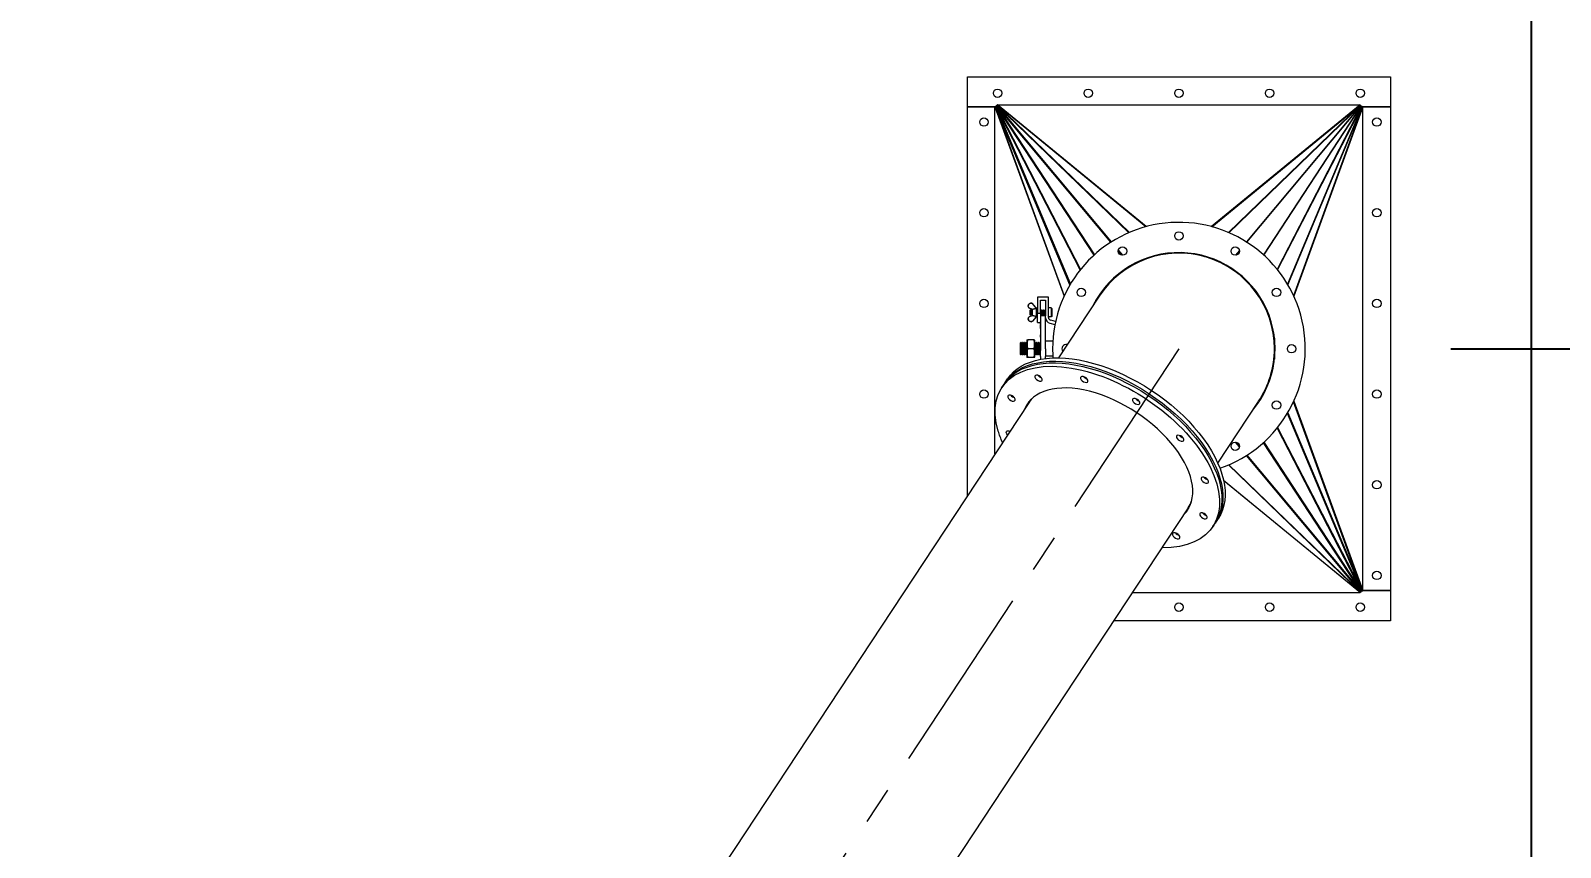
# Model space of a CAD drawing. Header units: inches. Extents: x -350577 to -266477, y -437959 to -377535.
# Drawn here: x -324537 to -322006, y -408951 to -407599 of the extents above; entities that cross this region are included whole.
import ezdxf

# ---------------------------------------------------------------- set-up
doc = ezdxf.new("R2010")
doc.units = ezdxf.units.IN
doc.header["$MEASUREMENT"] = 0
doc.linetypes.add('CENTER', pattern=[2, 1.25, -0.25, 0.25, -0.25])
doc.layers.add('CENTER       (itatec)', color=4, linetype='CENTER', lineweight=9)
doc.layers.add('ORGINAL (itatec)', color=3, linetype='Continuous', lineweight=9)
doc.styles.add('Geniso', font='geniso.shx', dxfattribs={"oblique": 15})
doc.dimstyles.new('scale 1b100', dxfattribs={"dimscale": 100, "dimtxt": 3, "dimasz": 2.5, "dimexe": 1, "dimexo": 1, "dimgap": 1, "dimtad": 1, "dimdec": 0, "dimzin": 0, "dimdsep": 46, "dimtxsty": 'Geniso', "dimcen": 0, "dimclrd": 1, "dimclre": 1, "dimclrt": 7, "dimadec": 0, "dimazin": 0, "dimtfac": 1, "dimtdec": 0, "dimtmove": 0, "dimatfit": 3, "dimfxl": 0.75, "dimtolj": 1, "dimtzin": 0, "dimarcsym": 0})

# ---------------------------------------------------------------- blocks, each defined once
blk = doc.blocks.new('*D32')
at = {"layer": 'Defpoints', "color": 0, "transparency": 16777216}
for p in [(-331896.3, -404294), (-322053.8, -404305.8), (-322053.8, -411835.7)]:
    blk.add_point(p, dxfattribs=at)
at = {"layer": 'ORGINAL (itatec)', "color": 1, "lineweight": -2, "transparency": 16777216}
for p, q in [((-322053.8, -411735.7), (-322053.8, -404205.8)), ((-331646.3, -404305.8), (-322303.8, -404305.8)), ((-331896.3, -404394), (-331896.3, -404405.8))]:
    blk.add_line(p, q, dxfattribs=at)
at = {"layer": 'ORGINAL (itatec)', "color": 1, "transparency": 16777216}
for points in [[(-331646.3, -404264.2), (-331646.3, -404347.5), (-331896.3, -404305.8)], [(-322303.8, -404264.2), (-322303.8, -404347.5), (-322053.8, -404305.8)]]:
    blk.add_solid(points, dxfattribs=at)
at = {"layer": 'ORGINAL (itatec)', "color": 7, "transparency": 16777216, "insert": (-326975, -404055.7), "char_height": 300, "attachment_point": 5, "style": 'Geniso'}
blk.add_mtext('\\A1;9842', dxfattribs=at)
blk = doc.blocks.new('*D43')
at = {"layer": 'Defpoints', "color": 0, "transparency": 16777216}
for p in [(-322287.2, -408125.7), (-319860.4, -408125.7), (-322287.2, -410425.7)]:
    blk.add_point(p, dxfattribs=at)
at = {"layer": 'ORGINAL (itatec)', "color": 1, "lineweight": -2, "transparency": 16777216}
for p, q in [((-322187.2, -408125.7), (-319760.4, -408125.7)), ((-319860.4, -410175.7), (-319860.4, -408375.7)), ((-322187.2, -410425.7), (-319760.4, -410425.7))]:
    blk.add_line(p, q, dxfattribs=at)
at = {"layer": 'ORGINAL (itatec)', "color": 1, "transparency": 16777216}
for points in [[(-319902.1, -408375.7), (-319818.8, -408375.7), (-319860.4, -408125.7)], [(-319902.1, -410175.7), (-319818.8, -410175.7), (-319860.4, -410425.7)]]:
    blk.add_solid(points, dxfattribs=at)
at = {"layer": 'ORGINAL (itatec)', "color": 7, "transparency": 16777216, "insert": (-320110.5, -409275.7), "char_height": 300, "attachment_point": 5, "rotation": 90, "style": 'Geniso'}
blk.add_mtext('\\A1;2300', dxfattribs=at)
blk = doc.blocks.new('*D44')
at = {"layer": 'Defpoints', "color": 0, "transparency": 16777216}
for p in [(-322053.8, -406400), (-322637.2, -407675.7), (-322053.8, -411835.7)]:
    blk.add_point(p, dxfattribs=at)
at = {"layer": 'ORGINAL (itatec)', "color": 1, "lineweight": -2, "transparency": 16777216}
for p, q in [((-322637.2, -407575.7), (-322637.2, -406300)), ((-322053.8, -411735.7), (-322053.8, -406300)), ((-322887.2, -406400), (-323137.2, -406400)), ((-322637.2, -406400), (-322053.8, -406400)), ((-321803.8, -406400), (-320741.5, -406400))]:
    blk.add_line(p, q, dxfattribs=at)
at = {"layer": 'ORGINAL (itatec)', "color": 1, "transparency": 16777216}
for points in [[(-322887.2, -406358.4), (-322887.2, -406441.7), (-322637.2, -406400)], [(-321803.8, -406358.4), (-321803.8, -406441.7), (-322053.8, -406400)]]:
    blk.add_solid(points, dxfattribs=at)
at = {"layer": 'ORGINAL (itatec)', "color": 7, "transparency": 16777216, "insert": (-321147.7, -406150), "char_height": 300, "attachment_point": 5, "style": 'Geniso'}
blk.add_mtext('\\A1;583', dxfattribs=at)

msp = doc.modelspace()

# ---------------------------------------------------------------- linework, layer by layer
at = {"layer": 'CENTER       (itatec)', "ltscale": 250}
msp.add_lwpolyline([(-322637.2, -408125.7), (-326137.7, -413428.4, -0.25846), (-326549.6, -413643.7), (-328710.5, -413665.7)], format="xyb", dxfattribs=at)
at = {"layer": 'ORGINAL (itatec)'}
for p, q in [((-322987.2, -407675.7), (-322287.2, -407675.7)), ((-322987.2, -407725.7), (-322987.2, -407675.7)), ((-322287.2, -407675.7), (-322287.2, -407725.7)), ((-322987.2, -407725.7), (-322941.5, -407725.7)), ((-322987.2, -408369.1), (-322987.2, -407725.7)), ((-322941.5, -407725.7), (-322987.2, -407725.7)), ((-322940.9, -407725.7), (-322941.5, -407725.7)), ((-322941.5, -407725.7), (-322827.3, -408038.8)), ((-322941.5, -408299.9), (-322941.5, -407725.7)), ((-322941.1, -407725.2), (-322827, -408038)), ((-322939.9, -407725.4), (-322941.1, -407725.2)), ((-322817.4, -408019.8), (-322941.1, -407725.2)), ((-322939.1, -407725), (-322940.3, -407724.4)), ((-322800.6, -407995.3), (-322940.3, -407724.4)), ((-322940.3, -407724.4), (-322816.8, -408018.7)), ((-322939.6, -407723.9), (-322800, -407994.6)), ((-322937.8, -407725.3), (-322939.6, -407723.9)), ((-322777.5, -407970.8), (-322939.6, -407723.9)), ((-322939, -407723.4), (-322777, -407970.3)), ((-322749.8, -407949.6), (-322939, -407723.4)), ((-322938.4, -407723), (-322749.2, -407949.2)), ((-322937.4, -407725.3), (-322938.4, -407723)), ((-322720.1, -407933.8), (-322938.4, -407723)), ((-322937.7, -407722.5), (-322719.2, -407933.5)), ((-322937.5, -407723.8), (-322937.7, -407722.5)), ((-322691.9, -407924), (-322937.7, -407722.5)), ((-322691.3, -407923.8), (-322937.2, -407722.2)), ((-322937.2, -407722.8), (-322937.2, -407722.2)), ((-322937.2, -407722.2), (-322337.2, -407722.2)), ((-322337.2, -407722.2), (-322583.2, -407923.8)), ((-322582.6, -407924), (-322336.8, -407722.5)), ((-322336.8, -407722.5), (-322555.3, -407933.5)), ((-322554.4, -407933.8), (-322336.1, -407723)), ((-322336.1, -407723), (-322525.3, -407949.2)), ((-322524.7, -407949.6), (-322335.5, -407723.4)), ((-322335.5, -407723.4), (-322497.5, -407970.3)), ((-322496.9, -407970.8), (-322334.9, -407723.9)), ((-322334.9, -407723.9), (-322474.5, -407994.6)), ((-322473.9, -407995.3), (-322334.2, -407724.4)), ((-322334.2, -407724.4), (-322457.7, -408018.7)), ((-322457.1, -408019.8), (-322333.4, -407725.2)), ((-322333.4, -407725.2), (-322447.5, -408038)), ((-322332.9, -407725.7), (-322447.2, -408038.8)), ((-322337.2, -407722.8), (-322337.2, -407722.2)), ((-322337.1, -407725.3), (-322336.1, -407723)), ((-322337, -407723.8), (-322336.8, -407722.5)), ((-322336.7, -407725.3), (-322334.9, -407723.9)), ((-322335.4, -407725), (-322334.2, -407724.4)), ((-322334.6, -407725.4), (-322333.4, -407725.2)), ((-322333.5, -407725.7), (-322332.9, -407725.7)), ((-322332.9, -408525.7), (-322332.9, -407725.7)), ((-322287.2, -407725.7), (-322332.9, -407725.7)), ((-322332.9, -407725.7), (-322287.2, -407725.7)), ((-322287.2, -407725.7), (-322287.2, -408525.7)), ((-322731.9, -407971.1), (-322737.5, -407964.4)), ((-322737.4, -407963.2), (-322730.8, -407971.2)), ((-322679.1, -407973.4), (-322680, -407972.6)), ((-322679, -407972.3), (-322678.2, -407973.1)), ((-322638.6, -407967.7), (-322639.8, -407966.7)), ((-322637.8, -407967.7), (-322639, -407966.7)), ((-322635.5, -407966.7), (-322636.7, -407967.7)), ((-322635.9, -407967.7), (-322634.7, -407966.7)), ((-322595.5, -407972.3), (-322596.3, -407973.1)), ((-322595.4, -407973.4), (-322594.5, -407972.6)), ((-322537.1, -407963.2), (-322543.7, -407971.2)), ((-322542.6, -407971.1), (-322537, -407964.4)), ((-322749.1, -408012.7), (-322748.5, -408013.6)), ((-322716.7, -407989.2), (-322717.4, -407988.4)), ((-322716.7, -407988), (-322716.1, -407988.8)), ((-322557.8, -407988), (-322558.4, -407988.8)), ((-322557.7, -407989.2), (-322557.1, -407988.4)), ((-322525.4, -408012.7), (-322525.9, -408013.6)), ((-322749.1, -408014.1), (-322749.7, -408013.3)), ((-322525.4, -408014.1), (-322524.8, -408013.3)), ((-322886.5, -408055), (-322886.5, -408055)), ((-322884, -408062.5), (-322883.2, -408061.7)), ((-322884, -408062.5), (-322884, -408068.9)), ((-322883.2, -408061.7), (-322883.2, -408069.7)), ((-322882.5, -408061.7), (-322883.2, -408061.7)), ((-322882.5, -408061.7), (-322882.5, -408069.7)), ((-322881.7, -408062.5), (-322882.5, -408061.7)), ((-322881.7, -408062.5), (-322881.7, -408068.9)), ((-322880.9, -408062.5), (-322881.7, -408062.5)), ((-322880.9, -408062.5), (-322880.2, -408061.7)), ((-322880.9, -408062.5), (-322880.9, -408068.9)), ((-322880.2, -408061.7), (-322880.2, -408069.7)), ((-322879.5, -408061.7), (-322880.2, -408061.7)), ((-322879.5, -408050.9), (-322879.5, -408051)), ((-322873, -408059.2), (-322879.5, -408050.9)), ((-322879.5, -408070.6), (-322879.5, -408060.8)), ((-322873, -408073.1), (-322873, -408058.3)), ((-322873, -408058.3), (-322871, -408058.3)), ((-322853, -408040.7), (-322871, -408040.7)), ((-322871, -408040.7), (-322871, -408067.2)), ((-322866, -408067.2), (-322866, -408045.7)), ((-322866, -408045.7), (-322858, -408045.7)), ((-322865.6, -408062.5), (-322866, -408062.5)), ((-322865.6, -408062.5), (-322864.8, -408061.7)), ((-322865.6, -408062.5), (-322865.6, -408068.9)), ((-322864.8, -408061.7), (-322864.8, -408069.7)), ((-322864.1, -408061.7), (-322864.8, -408061.7)), ((-322864.1, -408061.7), (-322864.1, -408069.7)), ((-322863.3, -408062.5), (-322864.1, -408061.7)), ((-322863.3, -408062.5), (-322863.3, -408068.9)), ((-322862.5, -408062.5), (-322863.3, -408062.5)), ((-322862.5, -408062.5), (-322861.8, -408061.7)), ((-322862.5, -408062.5), (-322862.5, -408068.9)), ((-322861.8, -408061.7), (-322861.8, -408069.7)), ((-322861, -408061.7), (-322861.8, -408061.7)), ((-322861, -408061.7), (-322861, -408069.7)), ((-322860.2, -408062.5), (-322861, -408061.7)), ((-322860.2, -408062.5), (-322860.2, -408068.9)), ((-322859.5, -408062.5), (-322860.2, -408062.5)), ((-322859.5, -408062.5), (-322858.7, -408061.7)), ((-322859.5, -408062.5), (-322859.5, -408068.9)), ((-322858.7, -408061.7), (-322858.7, -408069.7)), ((-322858, -408061.7), (-322858.7, -408061.7)), ((-322858, -408045.7), (-322858, -408071.2)), ((-322853, -408073.9), (-322853, -408040.7)), ((-322848.3, -408058.2), (-322853, -408058.2)), ((-322848.3, -408058.2), (-322848.3, -408073.2)), ((-322847.7, -408059.2), (-322848.3, -408058.2)), ((-322847.7, -408059.2), (-322847.7, -408072.2)), ((-322769.1, -408038.7), (-322836.5, -408140.8)), ((-322774.2, -408046.4), (-322774.6, -408045.7)), ((-322774.1, -408044.8), (-322773.7, -408045.6)), ((-322500.4, -408044.8), (-322500.9, -408045.8)), ((-322500.4, -408046.7), (-322499.9, -408045.7)), ((-322886.5, -408076.4), (-322886.5, -408076.4)), ((-322884, -408068.9), (-322883.2, -408069.7)), ((-322882.5, -408069.7), (-322883.2, -408069.7)), ((-322881.7, -408068.9), (-322882.5, -408069.7)), ((-322880.9, -408068.9), (-322881.7, -408068.9)), ((-322880.9, -408068.9), (-322880.2, -408069.7)), ((-322879.5, -408069.7), (-322880.2, -408069.7)), ((-322873, -408072.2), (-322879.5, -408080.4)), ((-322879.5, -408080.4), (-322879.5, -408080.4)), ((-322873, -408073.1), (-322871, -408073.1)), ((-322871, -408082.2), (-322871, -408067.2)), ((-322871, -408067.2), (-322866, -408067.2)), ((-322871, -408082.2), (-322866.3, -408082.2)), ((-322866, -408081.4), (-322866.3, -408081.4)), ((-322866.3, -408081.4), (-322866.3, -408081.4)), ((-322866, -408081.4), (-322866.3, -408081.4)), ((-322866.3, -408083.3), (-322866.3, -408081.4)), ((-322866, -408083.3), (-322866.3, -408083.3)), ((-322866.3, -408083.5), (-322866.3, -408083.3)), ((-322866, -408083.5), (-322866.3, -408083.5)), ((-322866.3, -408085.9), (-322866.3, -408083.5)), ((-322866, -408085.9), (-322866.3, -408085.9)), ((-322866, -408086.6), (-322866.3, -408086.6)), ((-322866.3, -408086.9), (-322866.3, -408086.6)), ((-322866, -408086.9), (-322866.3, -408086.9)), ((-322866.3, -408091.2), (-322866.3, -408086.9)), ((-322866, -408067.2), (-322866, -408081.4)), ((-322865.6, -408068.9), (-322866, -408068.9)), ((-322866, -408070.7), (-322866, -408125.7)), ((-322866, -408070.7), (-322858, -408070.7)), ((-322866, -408080.7), (-322866, -408080.7)), ((-322865.6, -408068.9), (-322864.8, -408069.7)), ((-322864.1, -408069.7), (-322864.8, -408069.7)), ((-322863.3, -408068.9), (-322864.1, -408069.7)), ((-322862.5, -408068.9), (-322863.3, -408068.9)), ((-322862.5, -408068.9), (-322861.8, -408069.7)), ((-322861, -408069.7), (-322861.8, -408069.7)), ((-322860.2, -408068.9), (-322861, -408069.7)), ((-322859.5, -408068.9), (-322860.2, -408068.9)), ((-322859.5, -408068.9), (-322858.7, -408069.7)), ((-322858, -408069.7), (-322858.7, -408069.7)), ((-322858, -408125.7), (-322858, -408071.2)), ((-322848.3, -408073.2), (-322853, -408073.2)), ((-322850.6, -408083.6), (-322842.4, -408085.8)), ((-322841.4, -408080.9), (-322849.3, -408078.7)), ((-322847.7, -408072.2), (-322848.3, -408073.2)), ((-322484.3, -408082.1), (-322485, -408083.6)), ((-322484.5, -408085.2), (-322483.9, -408083.7)), ((-322888.6, -408113.2), (-322888.6, -408138.3)), ((-322888, -408114.1), (-322888, -408111.2)), ((-322888, -408111.2), (-322888, -408111.2)), ((-322888, -408111.2), (-322888, -408114.1)), ((-322888, -408114.1), (-322888, -408114.1)), ((-322887.1, -408111.2), (-322887.1, -408111.2)), ((-322877.2, -408111.2), (-322887.1, -408111.2)), ((-322877.2, -408111.2), (-322877.2, -408111.2)), ((-322875.7, -408138.3), (-322875.7, -408113.2)), ((-322866.3, -408091.2), (-322866.3, -408091.7)), ((-322866, -408091.2), (-322866.3, -408091.2)), ((-322866, -408091.7), (-322866.3, -408091.7)), ((-322866.3, -408092.3), (-322866.3, -408091.7)), ((-322866.3, -408092.3), (-322866.3, -408093.9)), ((-322866.3, -408093.9), (-322866.3, -408094)), ((-322866, -408093.9), (-322866.3, -408093.9)), ((-322866.3, -408094), (-322866.3, -408098.2)), ((-322866, -408098.2), (-322866.3, -408098.2)), ((-322866, -408103), (-322866.3, -408103)), ((-322866.3, -408103.4), (-322866.3, -408103)), ((-322866, -408103.4), (-322866.3, -408103.4)), ((-322866.3, -408105.9), (-322866.3, -408103.4)), ((-322866.3, -408105.9), (-322866.3, -408106.3)), ((-322866, -408105.9), (-322866.3, -408105.9)), ((-322866, -408106.3), (-322866.3, -408106.3)), ((-322866.3, -408106.6), (-322866.3, -408106.3)), ((-322866, -408106.6), (-322866.3, -408106.6)), ((-322866.3, -408106.6), (-322866.3, -408108.2)), ((-322866.3, -408108.2), (-322866.3, -408111.4)), ((-322866, -408108.2), (-322866.3, -408108.2)), ((-322866, -408111.4), (-322866.3, -408111.4)), ((-322845.9, -408113.2), (-322858, -408113.2)), ((-322479.2, -408113.2), (-322479.7, -408113.2)), ((-322479.2, -408108.2), (-322479.2, -408124.1)), ((-322479.2, -408108.2), (-322479.2, -408108.2)), ((-322899.7, -408116.5), (-322898.9, -408115.7)), ((-322899.7, -408116.5), (-322899.7, -408134.9)), ((-322899.7, -408134.9), (-322898.9, -408135.7)), ((-322898.9, -408115.7), (-322898.9, -408135.7)), ((-322898.2, -408115.7), (-322898.9, -408115.7)), ((-322898.2, -408135.7), (-322898.9, -408135.7)), ((-322898.2, -408115.7), (-322898.2, -408135.7)), ((-322897.4, -408116.5), (-322898.2, -408115.7)), ((-322897.4, -408134.9), (-322898.2, -408135.7)), ((-322897.4, -408134.9), (-322897.4, -408116.5)), ((-322896.6, -408116.5), (-322897.4, -408116.5)), ((-322896.6, -408134.9), (-322897.4, -408134.9)), ((-322896.6, -408116.5), (-322895.8, -408115.7)), ((-322896.6, -408116.5), (-322896.6, -408134.9)), ((-322896.6, -408134.9), (-322895.8, -408135.7)), ((-322895.8, -408115.7), (-322895.8, -408135.7)), ((-322895, -408115.7), (-322895.8, -408115.7)), ((-322895, -408135.7), (-322895.8, -408135.7)), ((-322895, -408115.7), (-322895, -408135.7)), ((-322894.2, -408116.5), (-322895, -408115.7)), ((-322894.2, -408134.9), (-322895, -408135.7)), ((-322894.2, -408134.9), (-322894.2, -408116.5)), ((-322893.4, -408116.5), (-322894.2, -408116.5)), ((-322893.4, -408134.9), (-322894.2, -408134.9)), ((-322893.4, -408116.5), (-322892.6, -408115.7)), ((-322893.4, -408116.5), (-322893.4, -408134.9)), ((-322893.4, -408134.9), (-322892.6, -408135.7)), ((-322892.6, -408115.7), (-322892.6, -408135.7)), ((-322891.8, -408115.7), (-322892.6, -408115.7)), ((-322891.8, -408135.7), (-322892.6, -408135.7)), ((-322891.8, -408115.7), (-322891.8, -408135.7)), ((-322891, -408116.5), (-322891.8, -408115.7)), ((-322891, -408134.9), (-322891.8, -408135.7)), ((-322891, -408134.9), (-322891, -408116.5)), ((-322890.2, -408116.5), (-322891, -408116.5)), ((-322890.2, -408134.9), (-322891, -408134.9)), ((-322890.2, -408116.5), (-322889.4, -408115.7)), ((-322890.2, -408116.5), (-322890.2, -408134.9)), ((-322890.2, -408134.9), (-322889.4, -408135.7)), ((-322889.4, -408115.7), (-322889.4, -408135.7)), ((-322888.6, -408115.7), (-322889.4, -408115.7)), ((-322888.6, -408135.7), (-322889.4, -408135.7)), ((-322888.6, -408115.7), (-322888.6, -408135.7)), ((-322888.6, -408115.8), (-322888.6, -408115.7)), ((-322888.6, -408135.7), (-322888.6, -408135.7)), ((-322888, -408128.6), (-322888, -408122.8)), ((-322888, -408122.8), (-322888, -408122.8)), ((-322888, -408122.8), (-322888, -408128.6)), ((-322888, -408128.6), (-322888, -408128.6)), ((-322888, -408140.2), (-322888, -408137.3)), ((-322888, -408137.3), (-322888, -408137.3)), ((-322888, -408137.3), (-322888, -408140.2)), ((-322887.1, -408125.7), (-322887.1, -408125.7)), ((-322887.1, -408125.7), (-322887.1, -408125.7)), ((-322877.2, -408125.7), (-322887.1, -408125.7)), ((-322877.2, -408125.7), (-322877.2, -408125.7)), ((-322877.2, -408125.7), (-322877.2, -408125.7)), ((-322875.2, -408116.5), (-322875.7, -408115.9)), ((-322875.2, -408134.9), (-322875.7, -408135.5)), ((-322875.2, -408134.9), (-322875.2, -408116.5)), ((-322874.4, -408116.5), (-322875.2, -408116.5)), ((-322874.4, -408134.9), (-322875.2, -408134.9)), ((-322874.4, -408116.5), (-322873.6, -408115.7)), ((-322874.4, -408116.5), (-322874.4, -408134.9)), ((-322874.4, -408134.9), (-322873.6, -408135.7)), ((-322873.6, -408115.7), (-322873.6, -408135.7)), ((-322872.8, -408115.7), (-322873.6, -408115.7)), ((-322872.8, -408135.7), (-322873.6, -408135.7)), ((-322872.8, -408115.7), (-322872.8, -408135.7)), ((-322872, -408116.5), (-322872.8, -408115.7)), ((-322872, -408134.9), (-322872.8, -408135.7)), ((-322872, -408134.9), (-322872, -408116.5)), ((-322871.2, -408116.5), (-322872, -408116.5)), ((-322871.2, -408134.9), (-322872, -408134.9)), ((-322871.2, -408116.5), (-322870.4, -408115.7)), ((-322871.2, -408116.5), (-322871.2, -408134.9)), ((-322871.2, -408134.9), (-322870.4, -408135.7)), ((-322870.4, -408115.7), (-322870.4, -408135.7)), ((-322869.6, -408115.7), (-322870.4, -408115.7)), ((-322869.6, -408135.7), (-322870.4, -408135.7)), ((-322869.6, -408115.7), (-322869.6, -408135.7)), ((-322868.8, -408116.5), (-322869.6, -408115.7)), ((-322868.8, -408134.9), (-322869.6, -408135.7)), ((-322868.8, -408134.9), (-322868.8, -408116.5)), ((-322868, -408116.5), (-322868.8, -408116.5)), ((-322868, -408134.9), (-322868.8, -408134.9)), ((-322868, -408116.5), (-322867.2, -408115.7)), ((-322868, -408116.5), (-322868, -408134.9)), ((-322868, -408134.9), (-322867.2, -408135.7)), ((-322867.2, -408115.7), (-322867.2, -408135.7)), ((-322866.5, -408115.7), (-322867.2, -408115.7)), ((-322866.5, -408135.7), (-322867.2, -408135.7)), ((-322866.5, -408115.7), (-322866.5, -408135.7)), ((-322866, -408116.2), (-322866.5, -408115.7)), ((-322866, -408135.2), (-322866.5, -408135.7)), ((-322866, -408117.7), (-322866.3, -408117.7)), ((-322866.3, -408118.1), (-322866.3, -408117.7)), ((-322866, -408118.1), (-322866.3, -408118.1)), ((-322866.3, -408118.6), (-322866.3, -408118.1)), ((-322866, -408118.6), (-322866.3, -408118.6)), ((-322866.3, -408122.8), (-322866.3, -408124.1)), ((-322866, -408122.8), (-322866.3, -408122.8)), ((-322866, -408124.1), (-322866.3, -408124.1)), ((-322866.3, -408124.1), (-322866.3, -408125.3)), ((-322866, -408125.3), (-322866.3, -408125.3)), ((-322866, -408125.5), (-322866.3, -408125.5)), ((-322866.3, -408126), (-322866.3, -408125.5)), ((-322866, -408126), (-322866.3, -408126)), ((-322866.3, -408126.4), (-322866.3, -408127.6)), ((-322866, -408126.4), (-322866.3, -408126.4)), ((-322866.3, -408127.6), (-322866.3, -408128.9)), ((-322866, -408128.9), (-322866.3, -408128.9)), ((-322866, -408138.7), (-322866, -408125.7)), ((-322866, -408138.7), (-322866, -408143.1)), ((-322858, -408125.7), (-322858, -408138.7)), ((-322845.9, -408138.2), (-322858, -408138.2)), ((-322858, -408141.9), (-322858, -408138.7)), ((-322479.2, -408138.2), (-322479.7, -408138.2)), ((-322479.2, -408127.3), (-322479.2, -408143.2)), ((-322888, -408140.2), (-322888, -408140.2)), ((-322887.1, -408140.2), (-322887.1, -408140.2)), ((-322877.2, -408140.2), (-322887.1, -408140.2)), ((-322877.2, -408140.2), (-322877.2, -408140.2)), ((-322479.2, -408143.2), (-322479.2, -408143.2)), ((-322929.9, -408189.7), (-322926.3, -408184.2)), ((-322924.4, -408181.4), (-322920.7, -408175.8)), ((-322484.3, -408169.4), (-322485, -408167.9)), ((-322484.5, -408166.2), (-322483.9, -408167.8)), ((-322885.5, -408215), (-323408.8, -409007.8)), ((-322572.8, -408314.9), (-322505.4, -408212.8)), ((-322500.4, -408206.7), (-322500.9, -408205.6)), ((-322500.4, -408204.7), (-322499.9, -408205.8)), ((-322333.4, -408526.2), (-322447.5, -408213.4)), ((-322447.2, -408212.7), (-322332.9, -408525.7)), ((-322334.2, -408527), (-322457.7, -408232.7)), ((-322457.1, -408231.6), (-322333.4, -408526.2)), ((-322334.9, -408527.5), (-322474.5, -408256.8)), ((-322473.9, -408256.1), (-322334.2, -408527)), ((-322537.1, -408288.2), (-322543.7, -408280.2)), ((-322542.6, -408280.4), (-322537, -408287.1)), ((-322335.5, -408528), (-322497.5, -408281.2)), ((-322496.9, -408280.6), (-322334.9, -408527.5)), ((-322336.1, -408528.5), (-322525.3, -408302.2)), ((-322524.7, -408301.8), (-322335.5, -408528)), ((-322336.8, -408529), (-322555.3, -408318)), ((-322554.4, -408317.6), (-322336.1, -408528.5)), ((-322563.3, -408343.3), (-322336.8, -408529)), ((-322337.2, -408529.3), (-322563.1, -408344.1)), ((-322621.8, -408389.1), (-323145.1, -409181.9)), ((-322581.1, -408420), (-322577.4, -408414.4)), ((-322575.6, -408411.7), (-322571.9, -408406.1)), ((-322714.3, -408529.3), (-322337.2, -408529.3)), ((-322337.2, -408528.6), (-322337.2, -408529.3)), ((-322337.1, -408526.1), (-322336.1, -408528.5)), ((-322337, -408527.6), (-322336.8, -408529)), ((-322336.7, -408526.1), (-322334.9, -408527.5)), ((-322335.4, -408526.5), (-322334.2, -408527)), ((-322334.6, -408526.1), (-322333.4, -408526.2)), ((-322333.5, -408525.7), (-322332.9, -408525.7)), ((-322332.9, -408525.7), (-322287.2, -408525.7)), ((-322287.2, -408525.7), (-322332.9, -408525.7)), ((-322287.2, -408525.7), (-322287.2, -408575.7)), ((-322287.2, -408575.7), (-322745, -408575.7))]:
    msp.add_line(p, q, dxfattribs=at)
for centre in [(-322937.2, -407703.2), (-322787.2, -407703.2), (-322637.2, -407703.2), (-322487.2, -407703.2), (-322337.2, -407703.2), (-322959.7, -407750.7), (-322309.7, -407750.7), (-322959.7, -407900.7), (-322309.7, -407900.7), (-322637.2, -407939.2), (-322730.5, -407964.2), (-322544, -407964.2), (-322798.8, -408032.5), (-322475.7, -408032.5), (-322959.7, -408050.7), (-322309.7, -408050.7), (-322450.7, -408125.7), (-322959.7, -408200.7), (-322475.7, -408219), (-322309.7, -408200.7), (-322544, -408287.2), (-322309.7, -408350.7), (-322309.7, -408500.7), (-322637.2, -408553.2), (-322487.2, -408553.2), (-322337.2, -408553.2)]:
    msp.add_circle(centre, 7, dxfattribs=at)
for centre, radius, start, end in [((-322637.2, -408125.7), 209, 288.9687, 180), ((-322637.2, -408125.7), 159, 320.1412, 152.9999), ((-322637.2, -408125.7), 158, 0, 146.5706), ((-322637.2, -408125.7), 158, 0, 146.5706), ((-322881.8, -408055), 4.66, 59.7241, 180), ((-322881.8, -408076.4), 4.66, 180, 300.2759), ((-322848, -408073.9), 10, 183.2489, 255), ((-322848, -408073.9), 5, 180, 255), ((-322881.8, -408113.2), 6.82, 163.4374, 180), ((-322882.5, -408113.2), 6.82, 0, 16.5626), ((-322881.8, -408138.3), 6.82, 180, 196.5626), ((-322882.5, -408138.3), 6.82, 343.4374, 0), ((-322637.2, -408125.7), 209, 180, 184.1724), ((-322823.7, -408125.7), 7, 76.2183, 216.9228), ((-322637.2, -408125.7), 158, 326.5706, 0), ((-322637.2, -408125.7), 158, 326.5706, 0)]:
    msp.add_arc(centre, radius, start, end, dxfattribs=at)
at = {"layer": 'ORGINAL (itatec)', "extrusion": (0, 0, -1)}
for centre, major_axis, start_param, end_param in [((-322751.8, -408299.3), (-174.4, 115.1), 0, 3.141593), ((-322750, -408296.5), (-174.4, 115.1), -0.014433, 3.156026), ((-322746.3, -408291), (-174.4, 115.1), 0, 3.141593), ((-322755.5, -408304.9), (-174.4, 115.1), -0.583454, 3.855238), ((-322869.3, -408174.5), (-5.84, 3.86), -3.725046554335626, 2.558138752843961), ((-322793.9, -408176.5), (-5.84, 3.86), -3.725046554335626, 2.558138752843961), ((-322914.3, -408207.5), (-5.84, 3.86), -3.725046554335626, 2.55813875284396), ((-322708.1, -408212.9), (-5.84, 3.86), -3.725046554335626, 2.558138752843961), ((-322755.5, -408304.9), (-174.4, 115.1), -0.713645, -0.583454), ((-322916.7, -408266.5), (-5.84, 3.86), -1.227878, 1.227878), ((-322635.1, -408273.9), (-5.84, 3.86), -3.725046554335626, 2.558138752843961), ((-322594.3, -408343.2), (-5.84, 3.86), -3.725046554335627, 2.55813875284396), ((-322596.7, -408402.3), (-5.84, 3.86), -3.725046554335626, 2.55813875284396), ((-322641.7, -408435.2), (-5.84, 3.86), -3.725046554335626, 2.558138752843961)]:
    msp.add_ellipse(centre, major_axis=major_axis, ratio=0.5526, start_param=start_param, end_param=end_param, dxfattribs=at)
at = {"layer": 'ORGINAL (itatec)'}
for centre, major_axis, start_param, end_param in [((-322755.5, -408304.9), (132.7, -87.6), -0.112213, 3.253806), ((-322865.6, -408168.9), (5.84, -3.86), -2.102696, -1.038896), ((-322790.2, -408170.9), (5.84, -3.86), -2.102696, -1.038896), ((-322910.6, -408201.9), (5.84, -3.86), -2.102696, -1.038896), ((-322751.8, -408299.3), (-132.7, 87.6), 0.037952, 0.112213), ((-322750, -408296.5), (-132.7, 87.6), 0.056945, 0.112213), ((-322753.7, -408302.1), (-131.9, 87), -0.147727, 0), ((-322746.3, -408291), (-132.7, 87.6), 0.095, 0.117465), ((-322748.2, -408293.7), (-131.9, 87), 0.034803, 0.057306), ((-322704.5, -408207.3), (5.84, -3.86), -2.102696, -1.038896), ((-322913, -408260.9), (5.84, -3.86), -2.102696, -1.913714), ((-322631.4, -408268.3), (5.84, -3.86), -2.102696, -1.038896), ((-322590.7, -408337.7), (5.84, -3.86), -2.102696, -1.038896), ((-322751.8, -408299.3), (132.7, -87.6), -0.112213, -0.037952), ((-322750, -408296.5), (132.7, -87.6), -0.112213, -0.056945), ((-322753.7, -408302.1), (131.9, -87), 0, 0.147727), ((-322746.3, -408291), (132.7, -87.6), -0.117465, -0.095), ((-322748.2, -408293.7), (131.9, -87), -0.057306, -0.034803), ((-322593.1, -408396.7), (5.84, -3.86), -2.102696, -1.038896), ((-322638, -408429.7), (5.84, -3.86), -2.102696, -1.038896)]:
    msp.add_ellipse(centre, major_axis=major_axis, ratio=0.5526, start_param=start_param, end_param=end_param, dxfattribs=at)
for points, knots in [([(-322884.2, -408059.1), (-322884.3, -408059), (-322884.3, -408059), (-322884.7, -408058.7), (-322884.9, -408058.5), (-322885.3, -408058.1), (-322885.5, -408057.9), (-322885.9, -408057.3), (-322886, -408057.1), (-322886.3, -408056.5), (-322886.3, -408056.2), (-322886.5, -408055.6), (-322886.5, -408055.3), (-322886.5, -408054.7), (-322886.5, -408054.4), (-322886.3, -408053.8), (-322886.3, -408053.5), (-322886, -408052.9), (-322885.9, -408052.7), (-322885.5, -408052.1), (-322885.3, -408051.9), (-322884.9, -408051.5), (-322884.7, -408051.3), (-322884.2, -408050.9), (-322883.9, -408050.8), (-322883.4, -408050.6), (-322883.1, -408050.5), (-322882.4, -408050.4), (-322882.1, -408050.3), (-322881.8, -408050.3), (-322881.6, -408050.3), (-322881.2, -408050.4), (-322880.6, -408050.5), (-322880.3, -408050.6), (-322879.9, -408050.8), (-322879.7, -408050.9), (-322879.5, -408051)], [-11.506271, -11.506271, -11.506271, -11.506271, -11.25178, -11.25178, -10.386265, -10.386265, -9.517507, -9.517507, -8.648749, -8.648749, -7.780279, -7.780279, -6.911808, -6.911808, -6.04493, -6.04493, -5.178053, -5.178053, -4.313667, -4.313667, -3.449282, -3.449282, -2.586495, -2.586495, -1.723708, -1.723708, -0.861854, -0.861854, 0, 0, 0, 0.861854, 0.861854, 1.723708, 1.723708, 2.328505, 2.328505, 2.328505, 2.328505]), ([(-322879.5, -408080.4), (-322879.7, -408080.5), (-322879.9, -408080.6), (-322880.3, -408080.8), (-322880.6, -408080.9), (-322881.2, -408081), (-322881.6, -408081.1), (-322881.8, -408081.1), (-322882.1, -408081.1), (-322882.4, -408081), (-322883.1, -408080.9), (-322883.4, -408080.8), (-322883.9, -408080.6), (-322884.2, -408080.4), (-322884.7, -408080.1), (-322884.9, -408079.9), (-322885.3, -408079.5), (-322885.5, -408079.2), (-322885.9, -408078.7), (-322886, -408078.4), (-322886.3, -408077.9), (-322886.3, -408077.6), (-322886.5, -408077), (-322886.5, -408076.7), (-322886.5, -408076.1), (-322886.5, -408075.8), (-322886.3, -408075.2), (-322886.3, -408074.8), (-322886, -408074.3), (-322885.9, -408074), (-322885.5, -408073.5), (-322885.3, -408073.3), (-322884.9, -408072.9), (-322884.7, -408072.6), (-322884.3, -408072.4), (-322884.3, -408072.4), (-322884.2, -408072.3)], [-2.328505, -2.328505, -2.328505, -2.328505, -1.723708, -1.723708, -0.861854, -0.861854, 0, 0, 0, 0.861854, 0.861854, 1.723708, 1.723708, 2.586495, 2.586495, 3.449282, 3.449282, 4.313667, 4.313667, 5.178053, 5.178053, 6.04493, 6.04493, 6.911808, 6.911808, 7.780279, 7.780279, 8.648749, 8.648749, 9.517507, 9.517507, 10.386265, 10.386265, 11.25178, 11.25178, 11.506271, 11.506271, 11.506271, 11.506271]), ([(-322888.3, -408111.2), (-322888.3, -408111.2), (-322888.3, -408111.2), (-322888.2, -408111.2), (-322888.1, -408111.2), (-322888, -408111.2), (-322888, -408111.2), (-322888, -408111.2)], [40.690448, 40.690448, 40.690448, 40.690448, 43.626497, 43.626497, 46.562546, 46.562546, 47.129892, 47.129892, 47.129892, 47.129892]), ([(-322888, -408114.1), (-322888, -408114.2), (-322888, -408114.3), (-322888.1, -408115.2), (-322888.2, -408115.8), (-322888.3, -408117.2), (-322888.3, -408117.8), (-322888.3, -408119.1), (-322888.3, -408119.8), (-322888.2, -408121.1), (-322888.1, -408121.8), (-322888, -408122.6), (-322888, -408122.7), (-322888, -408122.8)], [34.251004, 34.251004, 34.251004, 34.251004, 34.81835, 34.81835, 37.754399, 37.754399, 40.690448, 40.690448, 43.626497, 43.626497, 46.562546, 46.562546, 47.129892, 47.129892, 47.129892, 47.129892]), ([(-322888, -408111.2), (-322887.9, -408111.2), (-322887.8, -408111.2), (-322887.5, -408111.2), (-322887.3, -408111.2), (-322887.1, -408111.2)], [6.439672, 6.439672, 6.439672, 6.439672, 8.808459, 8.808459, 10.825875, 10.825875, 10.825875, 10.825875]), ([(-322887.1, -408111.2), (-322887.3, -408111.6), (-322887.5, -408112.1), (-322887.8, -408113), (-322887.9, -408113.5), (-322888, -408114.1)], [70.557899, 70.557899, 70.557899, 70.557899, 72.575316, 72.575316, 74.944102, 74.944102, 74.944102, 74.944102]), ([(-322877.2, -408111.2), (-322877, -408111.2), (-322876.8, -408111.2), (-322876.5, -408111.2), (-322876.4, -408111.2), (-322876.3, -408111.2)], [29.864955, 29.864955, 29.864955, 29.864955, 31.882301, 31.882301, 34.251004, 34.251004, 34.251004, 34.251004]), ([(-322876.3, -408114.1), (-322876.4, -408113.5), (-322876.5, -408113), (-322876.8, -408112.1), (-322877, -408111.6), (-322877.2, -408111.2)], [47.129892, 47.129892, 47.129892, 47.129892, 49.498595, 49.498595, 51.515941, 51.515941, 51.515941, 51.515941]), ([(-322876.3, -408111.2), (-322876.3, -408111.2), (-322876.3, -408111.2), (-322876.2, -408111.2), (-322876.1, -408111.2), (-322876, -408111.2), (-322876, -408111.2), (-322876, -408111.2)], [34.251004, 34.251004, 34.251004, 34.251004, 34.81835, 34.81835, 37.754399, 37.754399, 40.690448, 40.690448, 40.690448, 40.690448]), ([(-322876.3, -408122.8), (-322876.3, -408122.7), (-322876.3, -408122.6), (-322876.2, -408121.8), (-322876.1, -408121.1), (-322876, -408119.8), (-322876, -408119.1), (-322876, -408117.8), (-322876, -408117.2), (-322876.1, -408115.8), (-322876.2, -408115.2), (-322876.3, -408114.3), (-322876.3, -408114.2), (-322876.3, -408114.1)], [34.251004, 34.251004, 34.251004, 34.251004, 34.81835, 34.81835, 37.754399, 37.754399, 40.690448, 40.690448, 43.626497, 43.626497, 46.562546, 46.562546, 47.129892, 47.129892, 47.129892, 47.129892]), ([(-322888, -408128.6), (-322888, -408128.7), (-322888, -408128.8), (-322888.1, -408129.7), (-322888.2, -408130.3), (-322888.3, -408131.7), (-322888.3, -408132.3), (-322888.3, -408133.6), (-322888.3, -408134.3), (-322888.2, -408135.6), (-322888.1, -408136.3), (-322888, -408137.1), (-322888, -408137.2), (-322888, -408137.3)], [34.251004, 34.251004, 34.251004, 34.251004, 34.81835, 34.81835, 37.754399, 37.754399, 40.690448, 40.690448, 43.626497, 43.626497, 46.562546, 46.562546, 47.129892, 47.129892, 47.129892, 47.129892]), ([(-322888, -408122.8), (-322887.9, -408123.4), (-322887.8, -408123.9), (-322887.5, -408124.9), (-322887.3, -408125.3), (-322887.1, -408125.7)], [6.439672, 6.439672, 6.439672, 6.439672, 8.808459, 8.808459, 10.825875, 10.825875, 10.825875, 10.825875]), ([(-322887.1, -408125.7), (-322887.3, -408126.1), (-322887.5, -408126.6), (-322887.8, -408127.5), (-322887.9, -408128), (-322888, -408128.6)], [70.557899, 70.557899, 70.557899, 70.557899, 72.575316, 72.575316, 74.944102, 74.944102, 74.944102, 74.944102]), ([(-322888, -408137.3), (-322887.9, -408137.9), (-322887.8, -408138.4), (-322887.5, -408139.4), (-322887.3, -408139.8), (-322887.1, -408140.2)], [6.439672, 6.439672, 6.439672, 6.439672, 8.808459, 8.808459, 10.825875, 10.825875, 10.825875, 10.825875]), ([(-322877.2, -408125.7), (-322877, -408125.3), (-322876.8, -408124.9), (-322876.5, -408123.9), (-322876.4, -408123.4), (-322876.3, -408122.8)], [29.864955, 29.864955, 29.864955, 29.864955, 31.882301, 31.882301, 34.251004, 34.251004, 34.251004, 34.251004]), ([(-322876.3, -408128.6), (-322876.4, -408128), (-322876.5, -408127.5), (-322876.8, -408126.6), (-322877, -408126.1), (-322877.2, -408125.7)], [47.129892, 47.129892, 47.129892, 47.129892, 49.498595, 49.498595, 51.515941, 51.515941, 51.515941, 51.515941]), ([(-322877.2, -408140.2), (-322877, -408139.8), (-322876.8, -408139.4), (-322876.5, -408138.4), (-322876.4, -408137.9), (-322876.3, -408137.3)], [29.864955, 29.864955, 29.864955, 29.864955, 31.882301, 31.882301, 34.251004, 34.251004, 34.251004, 34.251004]), ([(-322876.3, -408137.3), (-322876.3, -408137.2), (-322876.3, -408137.1), (-322876.2, -408136.3), (-322876.1, -408135.6), (-322876, -408134.3), (-322876, -408133.6), (-322876, -408132.3), (-322876, -408131.7), (-322876.1, -408130.3), (-322876.2, -408129.7), (-322876.3, -408128.8), (-322876.3, -408128.7), (-322876.3, -408128.6)], [34.251004, 34.251004, 34.251004, 34.251004, 34.81835, 34.81835, 37.754399, 37.754399, 40.690448, 40.690448, 43.626497, 43.626497, 46.562546, 46.562546, 47.129892, 47.129892, 47.129892, 47.129892]), ([(-322888, -408140.2), (-322888, -408140.2), (-322888, -408140.2), (-322888.1, -408140.2), (-322888.2, -408140.2), (-322888.3, -408140.2), (-322888.3, -408140.2), (-322888.3, -408140.2)], [34.251004, 34.251004, 34.251004, 34.251004, 34.81835, 34.81835, 37.754399, 37.754399, 40.690448, 40.690448, 40.690448, 40.690448]), ([(-322887.1, -408140.2), (-322887.3, -408140.2), (-322887.5, -408140.2), (-322887.8, -408140.2), (-322887.9, -408140.2), (-322888, -408140.2)], [70.557899, 70.557899, 70.557899, 70.557899, 72.575316, 72.575316, 74.944102, 74.944102, 74.944102, 74.944102]), ([(-322876.3, -408140.2), (-322876.4, -408140.2), (-322876.5, -408140.2), (-322876.8, -408140.2), (-322877, -408140.2), (-322877.2, -408140.2)], [47.129892, 47.129892, 47.129892, 47.129892, 49.498595, 49.498595, 51.515941, 51.515941, 51.515941, 51.515941]), ([(-322876, -408140.2), (-322876, -408140.2), (-322876, -408140.2), (-322876.1, -408140.2), (-322876.2, -408140.2), (-322876.3, -408140.2), (-322876.3, -408140.2), (-322876.3, -408140.2)], [40.690448, 40.690448, 40.690448, 40.690448, 43.626497, 43.626497, 46.562546, 46.562546, 47.129892, 47.129892, 47.129892, 47.129892])]:
    msp.add_open_spline(points, degree=3, knots=knots, dxfattribs=at)
for points, weights in [([(-322879.5, -408060.8), (-322881.5, -408060), (-322884.2, -408059.1)], [1, 1.01117572355, 1]), ([(-322879.5, -408051), (-322875, -408056.7), (-322873, -408059.3)], [1, 1.08625448302, 1]), ([(-322873, -408059.3), (-322876.7, -408060.1), (-322879.5, -408060.8)], [1, 1.00889408636, 1]), ([(-322884.2, -408072.3), (-322881.5, -408071.3), (-322879.5, -408070.6)], [1, 1.01117572355, 1]), ([(-322879.5, -408070.6), (-322876.7, -408071.3), (-322873, -408072.1)], [1, 1.00889408636, 1]), ([(-322873, -408072.1), (-322875, -408074.6), (-322879.5, -408080.4)], [1, 1.08625448302, 1])]:
    msp.add_rational_spline(points, weights, degree=2, dxfattribs=at)

# ---------------------------------------------------------------- dimensions: what is measured, and where the dimension line sits
for base, p1, p2, picture, middle in [((-322053.8253, -404305.8354), (-331896.2537, -404294.0317), (-322053.8253, -411835.7146), '*D32', (-326975.0395, -404055.7334)), ((-322053.8, -406400), (-322637.2, -407675.7), (-322053.8, -411835.7), '*D44', (-321147.7, -406150))]:
    dim = msp.add_linear_dim(base=base, p1=p1, p2=p2, dimstyle='scale 1b100', dxfattribs=at)
    dim.commit()
    dim.dimension.update_dxf_attribs({"geometry": picture, "text_midpoint": middle})
dim = msp.add_linear_dim(base=(-319860.4, -408125.7), p1=(-322287.2, -410425.7), p2=(-322287.2, -408125.7), angle=90, dimstyle='scale 1b100', override={"dimtmove": 1}, dxfattribs=at)
dim.commit()
dim.dimension.update_dxf_attribs({"geometry": '*D43', "text_midpoint": (-320110.5, -409275.7)})

doc.saveas('drawing.dxf')
